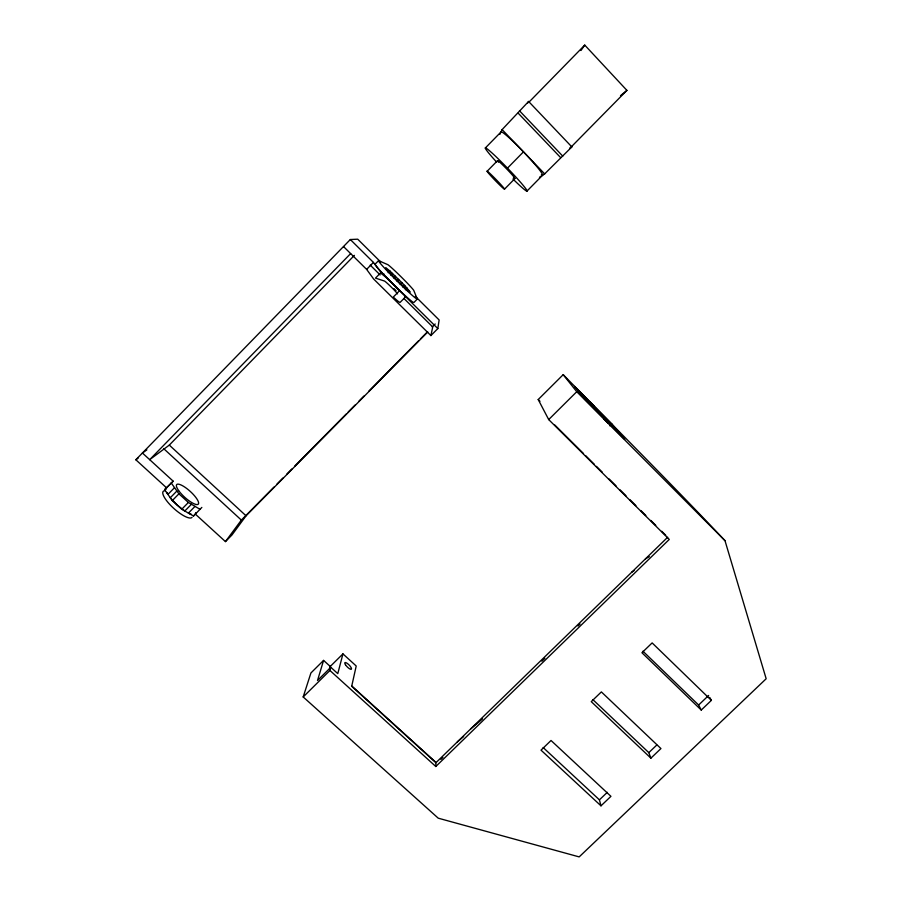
<?xml version="1.0" encoding="UTF-8"?>
<svg xmlns="http://www.w3.org/2000/svg" width="902" height="902" viewBox="0 0 902 902"><rect width="100%" height="100%" fill="white"/><g stroke="black" fill="none" stroke-linecap="round" stroke-linejoin="round"><path stroke-width="1.35" d="M435.925 762.72L351.701 686.264L356.211 665.992L342.94 653.882L337.788 673.636L330.808 667.3L329.918 670.468L435.813 766.508L435.925 762.72L667.694 537.22M343.504 246.539L366.629 269.382L373.721 279.101L430.908 335.578L437.82 328.576L439.139 319.973L415.315 296.33M430.908 335.578L432.723 326.964L403.961 298.494M329.489 669.171L330.256 666.454L342.94 653.882M330.256 666.454L323.581 660.399L317.527 680.469L330.808 667.3M435.813 766.508L669.273 539.43L548.698 419.588L538.212 399.541L563.198 374.657C617.261 429.848 671.945 484.498 724.982 540.648L766.17 678.755L579.174 856.9L438.237 818.182L303.185 696.953L310.919 672.971L323.581 660.399M499.855 134.375L502.11 129.606L528.606 101.452L571.845 146.913L544.661 173.883L539.452 177.311M527.625 103.166L528.606 101.452M580.956 50.523L584.744 45.1L626.913 90.38L569.568 148.593L571.845 146.913M427.785 331.959L246.054 515.809L231.961 534.999L225.444 541.606L195.294 514.072A19.416 5.502 42.1 0 0 195.768 512.595M225.444 541.606L241.353 520.082L273.994 487.057M146.879 449.861L142.415 453.007L173.184 481.183L164.604 489.673L172.271 500.61L181.742 509.247L193.49 516.034L195.294 514.072M166.036 489.29A19.416 5.502 42.1 0 1 166.622 487.892L135.83 459.772L350.326 239.526L357.722 239.188L380.554 261.851M350.641 253.586L149.687 459.67L169.305 445.092L354.396 255.367M529.091 102.016L584.744 45.1M366.629 269.382L373.439 262.414L350.326 239.526M485.321 147.996L500.993 131.985A30.014 2.39 46.2 0 1 526.069 154.569A30.014 2.39 46.2 0 1 541.369 174.853M378.558 260.644L375.153 264.128L375.412 264.929A27.285 1.522 44.7 0 0 393.351 284.333A27.285 1.522 44.7 0 0 413.048 302.215L413.894 302.497L417.288 299.058L413.725 290.32A18.897 0.936 44.8 0 0 401.356 277.083A18.897 0.936 44.8 0 0 387.916 264.703L378.558 260.644L378.829 261.422A27.297 1.432 44.8 0 0 396.824 280.793A27.297 1.432 44.8 0 0 416.453 298.742L417.288 299.058M173.184 481.183L164.604 489.673M384.241 274.242L380.576 272.911L375.469 278.12L384.275 280.973A9.392 0.564 44.7 0 1 390.51 286.351A9.392 0.564 44.7 0 1 397.5 293.86M174.548 487.644L167.919 494.409A19.416 5.502 42.1 0 1 166.847 492.413M487.136 171.256L497.543 160.635M388.176 272.675L389.867 270.95L404.671 285.438L410.263 292.079A17.307 0.902 44.8 0 1 397.263 280.477A17.307 0.902 44.8 0 1 385.684 267.691L389.867 270.95M176.916 490.992L170.275 497.769L177.006 504.928L184.809 511.017L191.438 504.263M390.837 275.099L392.517 273.385M172.271 500.61L178.912 493.822L171.211 482.931M393.847 277.951L395.527 276.238M507.476 168.133L523.476 151.84M397.015 281.052L398.695 279.338M400.127 284.186L401.807 282.473M181.742 509.247L188.383 502.482L200.086 509.337M399.845 290.399L393.283 297.074A17.296 1.094 44.6 0 0 400.071 302.429L405.167 297.254L404.908 296.634M402.991 287.152L404.671 285.438M405.404 289.745L407.084 288.031M504.522 189.149A12.47 0.643 45.9 0 0 491.917 175.349A12.47 0.643 45.9 0 0 491.071 176.093A12.47 0.643 45.9 0 0 504.522 189.149L514.907 178.585M195.035 506.372L188.417 513.103A19.416 5.502 42.1 0 0 191.495 514.343M193.49 516.034L201.845 507.42M526.993 191.077L542.587 175.247M276.959 484.058L282.89 478.06M286.847 474.057L291.786 469.051M294.751 466.052L346.176 414.029M348.161 412.022L355.084 405.021M359.041 401.018L363.98 396.012M368.929 391.017L418.37 340.99M420.355 338.983L427.277 331.981M432.216 326.975L435.192 323.976M548.698 419.588L576.75 391.716L563.198 374.657M303.185 696.953L329.918 670.468M609.729 425.8L611.68 423.872L574.473 386.473L584.597 399.022L624.782 439.398L611.68 423.872M440.909 759.383L442.905 757.432M541.843 661.189L544.853 658.257M578.013 625.999L580.031 624.037M600.991 805.836L541.02 750.148L551.032 740.486L610.936 796.331L600.991 805.836L599.424 799.848L607.305 792.317M650.906 758.154L591.261 701.655L601.363 691.913L660.941 748.559L650.906 758.154L648.809 752.64L656.757 745.052M709.727 697.426L711.374 700.38L701.249 710.054L698.622 705.026L708.634 695.453M457.359 741.872L463.639 736.517M470.596 728.996L482.547 718.871M620.508 95.68L626.913 90.38M135.83 459.772L138.085 458.171M631.817 572.127L634.061 570.707M645.46 558.845L649.305 556.647M380.576 272.911L387.465 278.526L399.62 290.568M351.836 686.05L435.869 762.337M178.912 493.822L188.383 502.482M163.555 448.519L241.353 520.082M169.305 445.092L246.054 515.809M543.151 747.532L599.424 799.848M592.828 699.58L648.809 752.64M642.946 651.21L698.622 705.026M701.249 710.054L641.942 652.744L652.135 642.912L711.374 700.38M437.82 328.576L380.689 271.998L373.439 262.414M370.226 265.12L380.148 274.941M394.039 288.674L396.023 290.647M538.212 399.541L539.982 401.3M554.843 425.034L583.549 453.571M585.533 455.544L594.441 464.406M596.425 466.368L602.367 472.276M609.087 478.951L616.043 485.862M620.012 489.82L625.977 495.739M629.946 499.685L635.91 505.616M640.871 510.555L645.843 515.493M650.804 520.431L655.777 525.37M661.741 531.289L665.71 535.236M576.75 391.716L724.982 540.648M605.952 420.839C599.39 413.995 613.044 428.055 606.403 421.144M502.11 129.606L544.661 173.883M519.484 110.788L562.769 156.136M518.188 113.167L560.661 157.636M192.025 517.398A19.416 5.57 42.1 0 1 171.808 506.541A19.416 5.57 42.1 0 1 164.919 490.722M496.517 161.988A29.98 1.883 46 0 1 490.699 151.795A29.98 1.883 46 0 1 523.611 185.902A29.98 1.883 46 0 1 512.945 179.013M498.502 162.18A12.481 0.789 46 0 1 501.016 163.352A12.481 0.789 46 0 1 512.212 174.92A12.481 0.789 46 0 1 513.463 177.649M594.125 406.001L589.807 401.649L594.125 406.001M179.272 491.421A14.567 4.025 42.2 0 0 198.102 504.308A14.567 4.025 42.2 0 0 185.113 487.328A14.567 4.025 42.2 0 0 179.272 491.421M345.511 664.83A4.623 1.342 45.3 0 0 351.306 669.261A4.623 1.342 45.3 0 0 347.608 663.658A4.623 1.342 45.3 0 0 345.511 664.83"/></g></svg>
